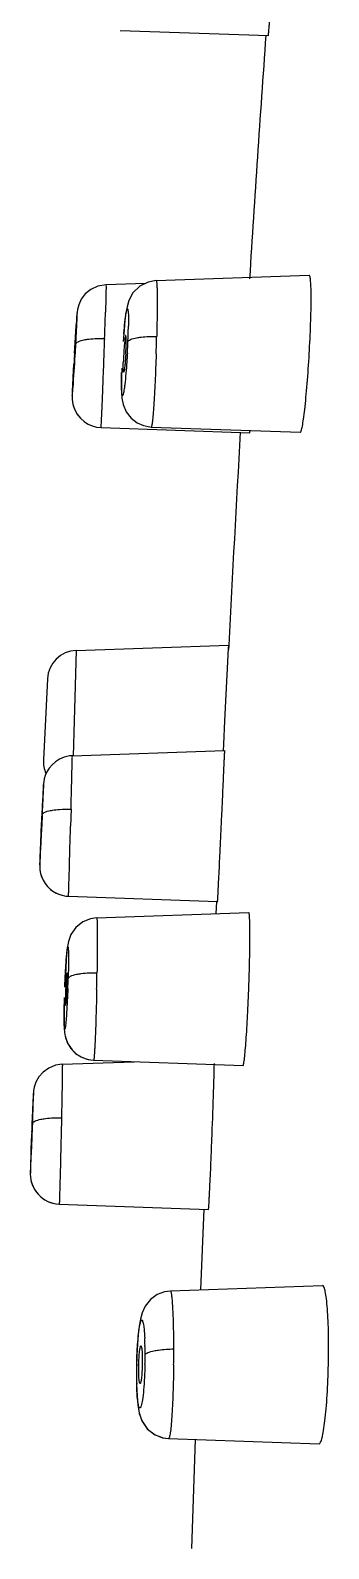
# Model space of a CAD drawing. Extents: x 60834 to 61254, y -28661 to -28364.
# Drawn here: x 61155.32 to 61160.31, y -28488.81 to -28463.46 of the extents above; entities that cross this region are included whole.
import ezdxf

# ---------------------------------------------------------------- set-up
doc = ezdxf.new("R2010")
doc.units = 0
doc.header["$LTSCALE"] = 7
doc.header["$MEASUREMENT"] = 0
doc.layers.add('08_ALL_FEATURES', color=7, linetype='CONTINUOUS')

msp = doc.modelspace()

# ---------------------------------------------------------------- linework, layer by layer
at = {"layer": '08_ALL_FEATURES', "color": 7, "linetype": 'Continuous'}
for p, q in [((61156.82, -28463.456), (61159.302, -28463.543)), ((61156.584, -28467.702), (61157.248, -28467.679)), ((61157.424, -28467.634), (61159.984, -28467.545)), ((61157.424, -28467.634), (61157.424, -28467.634)), ((61156.07, -28468.581), (61156.053, -28468.847)), ((61156.034, -28469.178), (61156.024, -28469.39)), ((61156.844, -28469.262), (61156.843, -28469.398)), ((61156.848, -28469.099), (61156.844, -28469.262)), ((61156.843, -28469.398), (61156.846, -28469.507)), ((61156.502, -28470.088), (61158.991, -28470.175)), ((61157.343, -28470.079), (61159.837, -28470.166)), ((61156.087, -28473.81), (61156.053, -28474.987)), ((61156.087, -28473.81), (61158.638, -28473.721)), ((61158.574, -28474.987), (61158.635, -28473.777)), ((61158.638, -28473.721), (61158.634, -28473.792)), ((61158.635, -28473.777), (61158.638, -28473.721)), ((61155.605, -28474.284), (61155.538, -28475.638)), ((61156.053, -28474.987), (61156.037, -28475.576)), ((61158.555, -28475.377), (61158.574, -28474.987)), ((61156.021, -28475.567), (61158.57, -28475.478)), ((61158.549, -28475.484), (61158.555, -28475.377)), ((61155.533, -28476.157), (61155.511, -28476.616)), ((61155.518, -28476.557), (61155.53, -28476.292)), ((61155.506, -28476.742), (61155.512, -28476.617)), ((61155.518, -28476.557), (61155.51, -28476.732)), ((61156, -28476.461), (61155.992, -28476.742)), ((61155.503, -28476.816), (61155.506, -28476.742)), ((61155.509, -28476.715), (61155.506, -28476.79)), ((61155.494, -28476.98), (61155.486, -28477.159)), ((61155.478, -28477.349), (61155.477, -28477.386)), ((61155.486, -28477.159), (61155.478, -28477.349)), ((61155.959, -28477.915), (61158.453, -28478.002)), ((61158.432, -28478.001), (61158.422, -28478.205)), ((61156.429, -28478.275), (61158.973, -28478.187)), ((61156.429, -28478.275), (61156.429, -28478.275)), ((61155.889, -28479.66), (61155.886, -28479.808)), ((61155.928, -28479.515), (61155.931, -28479.436)), ((61155.886, -28479.808), (61155.885, -28479.933)), ((61155.854, -28480.718), (61157.055, -28480.676)), ((61156.378, -28480.652), (61158.878, -28480.739)), ((61155.362, -28481.361), (61155.355, -28481.504)), ((61155.355, -28481.504), (61155.343, -28481.779)), ((61155.84, -28481.614), (61155.834, -28481.887)), ((61155.33, -28482.132), (61155.326, -28482.24)), ((61155.326, -28482.24), (61155.321, -28482.409)), ((61155.803, -28483.054), (61158.3, -28483.142)), ((61158.219, -28483.138), (61158.168, -28484.487)), ((61157.664, -28484.505), (61160.207, -28484.416)), ((61157.664, -28484.505), (61157.664, -28484.505)), ((61157.161, -28484.976), (61157.141, -28485.091)), ((61157.096, -28485.782), (61157.095, -28485.892)), ((61157.097, -28485.882), (61157.095, -28485.892)), ((61157.095, -28485.892), (61157.096, -28486.064)), ((61157.096, -28486.064), (61157.104, -28486.255)), ((61157.104, -28486.255), (61157.117, -28486.409)), ((61157.632, -28486.969), (61160.149, -28487.056)), ((61158.079, -28486.983), (61158.018, -28488.807))]:
    msp.add_line(p, q, dxfattribs=at)
at = {"layer": '08_ALL_FEATURES', "color": 6, "linetype": 'Continuous'}
for p, q in [((61155.526, -28476.297), (61155.514, -28476.557)), ((61155.492, -28477.013), (61155.481, -28477.283)), ((61155.49, -28477.532), (61155.508, -28477.589))]:
    msp.add_line(p, q, dxfattribs=at)
at = {"layer": '08_ALL_FEATURES', "color": 7, "linetype": 'Continuous'}
for points in [[(61156.587, -28467.703), (61156.451, -28467.726), (61156.332, -28467.782), (61156.239, -28467.858), (61156.172, -28467.947), (61156.129, -28468.04), (61156.109, -28468.117), (61156.102, -28468.16), (61156.098, -28468.197), (61156.094, -28468.245), (61156.089, -28468.31), (61156.083, -28468.389), (61156.07, -28468.581)], [(61157.425, -28467.635), (61157.288, -28467.659), (61157.151, -28467.728), (61157.036, -28467.84), (61156.967, -28467.966), (61156.937, -28468.07), (61156.919, -28468.17), (61156.903, -28468.298), (61156.887, -28468.458), (61156.872, -28468.649)], [(61156.024, -28469.39), (61156.02, -28469.466), (61156.019, -28469.525), (61156.018, -28469.569)], [(61156.846, -28469.507), (61156.852, -28469.599), (61156.872, -28469.702), (61156.924, -28469.827), (61157.005, -28469.932), (61157.104, -28470.009), (61157.211, -28470.056), (61157.32, -28470.077), (61157.342, -28470.079)], [(61156.018, -28469.569), (61156.019, -28469.617), (61156.031, -28469.695), (61156.058, -28469.782), (61156.103, -28469.866), (61156.158, -28469.934), (61156.22, -28469.988), (61156.286, -28470.03), (61156.356, -28470.06), (61156.426, -28470.079), (61156.502, -28470.088)], [(61156.022, -28475.568), (61155.973, -28475.572), (61155.888, -28475.591), (61155.81, -28475.624), (61155.741, -28475.667), (61155.682, -28475.718), (61155.634, -28475.775), (61155.597, -28475.835), (61155.569, -28475.897), (61155.552, -28475.956), (61155.543, -28476.006), (61155.54, -28476.033), (61155.539, -28476.049), (61155.538, -28476.066), (61155.533, -28476.157)], [(61155.477, -28477.386), (61155.476, -28477.4), (61155.476, -28477.421), (61155.479, -28477.471), (61155.49, -28477.533), (61155.51, -28477.595), (61155.539, -28477.656), (61155.576, -28477.715), (61155.624, -28477.769), (61155.681, -28477.818), (61155.749, -28477.86), (61155.828, -28477.892), (61155.914, -28477.911), (61155.959, -28477.914)], [(61156.429, -28478.276), (61156.327, -28478.29), (61156.199, -28478.342), (61156.081, -28478.434), (61155.998, -28478.553), (61155.956, -28478.669), (61155.941, -28478.752), (61155.93, -28478.844), (61155.92, -28478.967), (61155.911, -28479.118), (61155.902, -28479.295)], [(61155.885, -28479.933), (61155.885, -28480.035), (61155.888, -28480.116)], [(61155.888, -28480.116), (61155.893, -28480.188), (61155.91, -28480.28), (61155.953, -28480.386), (61156.017, -28480.479), (61156.098, -28480.554), (61156.19, -28480.608), (61156.286, -28480.64), (61156.378, -28480.652)], [(61155.902, -28480.245), (61155.938, -28480.356), (61155.998, -28480.457), (61156.077, -28480.538)], [(61156.077, -28480.538), (61156.168, -28480.597), (61156.265, -28480.635), (61156.331, -28480.645)], [(61155.854, -28480.719), (61155.743, -28480.735), (61155.627, -28480.782), (61155.534, -28480.85), (61155.463, -28480.93), (61155.413, -28481.018), (61155.385, -28481.104), (61155.374, -28481.165), (61155.371, -28481.195), (61155.369, -28481.223), (61155.367, -28481.258), (61155.362, -28481.361)], [(61155.321, -28482.409), (61155.32, -28482.469), (61155.319, -28482.515), (61155.319, -28482.551)], [(61155.319, -28482.551), (61155.322, -28482.602), (61155.336, -28482.682), (61155.364, -28482.76), (61155.402, -28482.829), (61155.449, -28482.89), (61155.503, -28482.94), (61155.561, -28482.982), (61155.624, -28483.014), (61155.688, -28483.036), (61155.753, -28483.05), (61155.802, -28483.054)], [(61155.33, -28482.657), (61155.356, -28482.741), (61155.393, -28482.815), (61155.44, -28482.879), (61155.493, -28482.932), (61155.552, -28482.976), (61155.614, -28483.01), (61155.679, -28483.034), (61155.745, -28483.048), (61155.802, -28483.054)], [(61157.664, -28484.506), (61157.565, -28484.519), (61157.442, -28484.566), (61157.329, -28484.648), (61157.241, -28484.757), (61157.188, -28484.872), (61157.161, -28484.976)], [(61157.141, -28485.091), (61157.125, -28485.229), (61157.111, -28485.391), (61157.102, -28485.577), (61157.096, -28485.782)], [(61157.117, -28486.409), (61157.139, -28486.538), (61157.187, -28486.675), (61157.282, -28486.811), (61157.406, -28486.906), (61157.539, -28486.956), (61157.632, -28486.968)], [(61157.142, -28486.55), (61157.188, -28486.677), (61157.275, -28486.804), (61157.396, -28486.901), (61157.532, -28486.955), (61157.631, -28486.968)]]:
    msp.add_lwpolyline(points, dxfattribs=at)
at = {"layer": '08_ALL_FEATURES', "color": 6, "linetype": 'Continuous'}
for points in [[(61156.037, -28469.721), (61156.068, -28469.804), (61156.111, -28469.877), (61156.163, -28469.939), (61156.223, -28469.991), (61156.287, -28470.031)], [(61156.288, -28470.031), (61156.356, -28470.061), (61156.426, -28470.079), (61156.502, -28470.088)], [(61155.508, -28477.589), (61155.533, -28477.646), (61155.567, -28477.701), (61155.608, -28477.753), (61155.656, -28477.799), (61155.713, -28477.839), (61155.777, -28477.873), (61155.847, -28477.898), (61155.924, -28477.912), (61155.959, -28477.914)]]:
    msp.add_lwpolyline(points, dxfattribs=at)
at = {"layer": '08_ALL_FEATURES', "color": 7, "linetype": 'Continuous'}
for centre, radius, start, end in [((61629.818, -28497.151), 471.758, 175.91439, 176.40895), ((61081.802, -28466.085), 74.803, 358.07082, 358.40831), ((61113.112, -28466.3), 43.035, 356.8085, 357.1799), ((61149.002, -28468.277), 7.959, 358.0512, 359.1699), ((61173.206, -28469.917), 17.181, 176.1546, 176.5967), ((61139.989, -28467.925), 16.104, 356.7195, 357.0366), ((61108.008, -28465.993), 48.149, 356.5584, 356.7816), ((61009.507, -28463.809), 147.134, 358.01833, 358.1326), ((61144.653, -28468.125), 12.311, 356.943, 357.5208), ((61146.384, -28468.197), 10.578, 357.5068, 358.1009), ((61122.426, -28467.669), 35.018, 358.0543, 358.5297), ((61137.36, -28467.779), 18.737, 356.3389, 356.5797), ((61137.098, -28467.763), 18.999, 356.5788, 356.7307), ((61161.625, -28469.131), 4.752, 176.709, 178.4361), ((61162.154, -28469.156), 5.281, 176.2589, 176.7645), ((61144.062, -28468.095), 12.902, 356.6649, 356.9474), ((61724.249, -28502.838), 566.36, 176.69296, 177.05308), ((61156.104, -28474.31), 0.5, 91.9996, 177.1172), ((61156.038, -28475.663), 0.5, 177.2413, 203.6947), ((61291.621, -28483.029), 136.261, 177.13467, 177.33925), ((61102.902, -28474.253), 52.665, 357.3205, 357.4606), ((61137.878, -28478.771), 18.082, 357.8293, 358.3625), ((61103.437, -28478.313), 53.004, 358.7552, 359.0499), ((61090.355, -28479.357), 65.045, 357.92569, 358.16552), ((61181.687, -28482.907), 26.364, 177.7836, 177.9398), ((61179.329, -28482.81), 24.004, 177.5048, 177.7954), ((61131.336, -28480.961), 24.029, 357.5232, 357.8536), ((61137.723, -28481.179), 17.638, 357.7858, 358.205), ((61083.721, -28479.095), 71.685, 357.77449, 357.90809), ((61219.936, -28484.363), 64.644, 177.92463, 178.16436), ((61152.445, -28485.519), 4.794, 1.2517, 2.6861), ((61150.887, -28485.558), 6.352, 359.8978, 1.2905), ((61136.875, -28485.457), 20.844, 359.2295, 359.9551), ((61164.746, -28485.899), 7.649, 178.6514, 179.4605), ((61149.535, -28485.556), 7.704, 358.6943, 359.1043), ((61149.822, -28485.56), 7.417, 359.0992, 359.9326), ((61164.783, -28485.899), 7.686, 179.4617, 179.8737), ((61163.429, -28485.902), 6.332, 179.8236, 181.424)]:
    msp.add_arc(centre, radius, start, end, dxfattribs=at)
for points, knots in [([(61159.301, -28463.543), (61159.303, -28463.542), (61159.3, -28463.53), (61159.306, -28463.515), (61159.307, -28463.482), (61159.311, -28463.44), (61159.315, -28463.386), (61159.323, -28463.293), (61159.334, -28463.152), (61159.349, -28462.96), (61159.366, -28462.74), (61159.384, -28462.501), (61159.396, -28462.337), (61159.403, -28462.253)], [0, 0, 0, 0, 0.00501, 0.019555, 0.043568, 0.076783, 0.11884, 0.169376, 0.29382, 0.445181, 0.617832, 0.805438, 1, 1, 1, 1]), ([(61156.585, -28467.702), (61156.587, -28467.702), (61156.583, -28467.719), (61156.587, -28467.735), (61156.585, -28467.777), (61156.585, -28467.827), (61156.583, -28467.894), (61156.581, -28468.007), (61156.578, -28468.098), (61156.576, -28468.163)], [0, 0, 0, 0, 0.016724, 0.066848, 0.149427, 0.26333, 0.407369, 0.579699, 1, 1, 1, 1]), ([(61157.424, -28467.634), (61157.426, -28467.634), (61157.429, -28467.642), (61157.431, -28467.653), (61157.434, -28467.675), (61157.437, -28467.718), (61157.44, -28467.793), (61157.441, -28467.904), (61157.442, -28468.041), (61157.44, -28468.265), (61157.436, -28468.443), (61157.433, -28468.568)], [0, 0, 0, 0, 0.005598, 0.01946, 0.042094, 0.07338, 0.161126, 0.28071, 0.428809, 0.601685, 1, 1, 1, 1]), ([(61159.985, -28468.858), (61159.995, -28468.691), (61160.007, -28468.447), (61160.015, -28468.137), (61160.018, -28467.941), (61160.016, -28467.779), (61160.011, -28467.66), (61160.003, -28467.586), (61159.995, -28467.554), (61159.988, -28467.545), (61159.985, -28467.545)], [0, 0, 0, 0, 0.381638, 0.554091, 0.705125, 0.829066, 0.921101, 0.978039, 0.992959, 1, 1, 1, 1]), ([(61156.096, -28468.417), (61156.1, -28468.336), (61156.114, -28468.032), (61156.09, -28468.293), (61156.085, -28468.354)], [0, 0, 0, 0, 0.57415, 1, 1, 1, 1]), ([(61156.906, -28468.288), (61156.909, -28468.266), (61156.914, -28468.225), (61156.922, -28468.172), (61156.929, -28468.138), (61156.935, -28468.118), (61156.938, -28468.11), (61156.941, -28468.104), (61156.95, -28468.106), (61156.951, -28468.127), (61156.957, -28468.155), (61156.958, -28468.182), (61156.959, -28468.198)], [0, 0, 0, 0, 0.23999, 0.429656, 0.564316, 0.610045, 0.641496, 0.659665, 0.670904, 0.723716, 0.833722, 1, 1, 1, 1]), ([(61156.959, -28468.198), (61156.959, -28468.211), (61156.961, -28468.276), (61156.961, -28468.341), (61156.96, -28468.393)], [0, 0, 0, 0, 0.204406, 1, 1, 1, 1]), ([(61156.085, -28468.354), (61156.083, -28468.388), (61156.071, -28468.553), (61156.061, -28468.717), (61156.053, -28468.847)], [0, 0, 0, 0, 0.210008, 1, 1, 1, 1]), ([(61156.882, -28468.526), (61156.884, -28468.504), (61156.891, -28468.424), (61156.899, -28468.345), (61156.906, -28468.288)], [0, 0, 0, 0, 0.277231, 1, 1, 1, 1]), ([(61156.064, -28468.764), (61156.065, -28468.754), (61156.067, -28468.719), (61156.069, -28468.684), (61156.072, -28468.66)], [0, 0, 0, 0, 0.295343, 1, 1, 1, 1]), ([(61156.076, -28468.62), (61156.077, -28468.62), (61156.076, -28468.625), (61156.077, -28468.63), (61156.076, -28468.643), (61156.076, -28468.666), (61156.074, -28468.705), (61156.072, -28468.738), (61156.071, -28468.757)], [0, 0, 0, 0, 0.017362, 0.068396, 0.152128, 0.267403, 0.585227, 1, 1, 1, 1]), ([(61156.072, -28468.66), (61156.072, -28468.654), (61156.073, -28468.645), (61156.074, -28468.631), (61156.076, -28468.626), (61156.075, -28468.62), (61156.076, -28468.62)], [0, 0, 0, 0, 0.428082, 0.74067, 0.93278, 1, 1, 1, 1]), ([(61156.081, -28468.696), (61156.083, -28468.678), (61156.134, -28468.64), (61156.184, -28468.63), (61156.219, -28468.623)], [0, 0, 0, 0, 0.33352, 1, 1, 1, 1]), ([(61156.219, -28468.623), (61156.245, -28468.618), (61156.358, -28468.601), (61156.474, -28468.599), (61156.563, -28468.603)], [0, 0, 0, 0, 0.225171, 1, 1, 1, 1]), ([(61156.916, -28468.552), (61156.914, -28468.552), (61156.911, -28468.561), (61156.908, -28468.574), (61156.904, -28468.598), (61156.898, -28468.643), (61156.891, -28468.716), (61156.886, -28468.778), (61156.884, -28468.812)], [0, 0, 0, 0, 0.02262, 0.079105, 0.168881, 0.28981, 0.60954, 1, 1, 1, 1]), ([(61156.922, -28468.583), (61156.921, -28468.576), (61156.92, -28468.568), (61156.919, -28468.552), (61156.916, -28468.552)], [0, 0, 0, 0, 0.730003, 1, 1, 1, 1]), ([(61156.917, -28468.858), (61156.918, -28468.83), (61156.922, -28468.739), (61156.926, -28468.647), (61156.922, -28468.583)], [0, 0, 0, 0, 0.305587, 1, 1, 1, 1]), ([(61156.952, -28468.658), (61156.958, -28468.64), (61157.011, -28468.607), (61157.062, -28468.595), (61157.097, -28468.588)], [0, 0, 0, 0, 0.339754, 1, 1, 1, 1]), ([(61157.097, -28468.588), (61157.122, -28468.584), (61157.233, -28468.567), (61157.346, -28468.565), (61157.433, -28468.568)], [0, 0, 0, 0, 0.226646, 1, 1, 1, 1]), ([(61156.026, -28469.516), (61156.029, -28469.483), (61156.046, -28469.272), (61156.059, -28469.061), (61156.07, -28468.883)], [0, 0, 0, 0, 0.156722, 1, 1, 1, 1]), ([(61156.043, -28469.172), (61156.044, -28469.172), (61156.043, -28469.164), (61156.046, -28469.157), (61156.047, -28469.138), (61156.05, -28469.104), (61156.053, -28469.049), (61156.057, -28469.002), (61156.058, -28468.975)], [0, 0, 0, 0, 0.018267, 0.071752, 0.159138, 0.278223, 0.598508, 1, 1, 1, 1]), ([(61156.056, -28468.897), (61156.054, -28468.915), (61156.05, -28468.983), (61156.047, -28469.051), (61156.045, -28469.099)], [0, 0, 0, 0, 0.278901, 1, 1, 1, 1]), ([(61156.502, -28470.088), (61156.504, -28470.088), (61156.502, -28470.077), (61156.506, -28470.062), (61156.506, -28470.032), (61156.509, -28469.993), (61156.511, -28469.943), (61156.516, -28469.857), (61156.521, -28469.728), (61156.529, -28469.55), (61156.536, -28469.346), (61156.544, -28469.126), (61156.55, -28468.974), (61156.553, -28468.897)], [0, 0, 0, 0, 0.005169, 0.019789, 0.0438, 0.077064, 0.119181, 0.169672, 0.293855, 0.445103, 0.617918, 0.805738, 1, 1, 1, 1]), ([(61156.881, -28469.163), (61156.877, -28469.162), (61156.878, -28469.14), (61156.874, -28469.115), (61156.874, -28469.062), (61156.875, -28469.023), (61156.875, -28469.001)], [0, 0, 0, 0, 0.073483, 0.273294, 0.589535, 1, 1, 1, 1]), ([(61156.905, -28469.01), (61156.904, -28469.021), (61156.9, -28469.059), (61156.896, -28469.096), (61156.892, -28469.122)], [0, 0, 0, 0, 0.297349, 1, 1, 1, 1]), ([(61156.943, -28468.845), (61156.94, -28468.894), (61156.928, -28469.07), (61156.914, -28469.246), (61156.899, -28469.372)], [0, 0, 0, 0, 0.280334, 1, 1, 1, 1]), ([(61156.916, -28468.858), (61156.915, -28468.871), (61156.912, -28468.922), (61156.908, -28468.973), (61156.905, -28469.01)], [0, 0, 0, 0, 0.259216, 1, 1, 1, 1]), ([(61157.424, -28468.858), (61157.422, -28468.937), (61157.416, -28469.093), (61157.406, -28469.319), (61157.395, -28469.527), (61157.384, -28469.709), (61157.374, -28469.859), (61157.364, -28469.961), (61157.357, -28470.022), (61157.352, -28470.053), (61157.348, -28470.068), (61157.345, -28470.079), (61157.342, -28470.079)], [0, 0, 0, 0, 0.194605, 0.381448, 0.553443, 0.704105, 0.828413, 0.92167, 0.955284, 0.979529, 0.994237, 1, 1, 1, 1]), ([(61159.835, -28470.166), (61159.839, -28470.166), (61159.846, -28470.157), (61159.857, -28470.125), (61159.874, -28470.052), (61159.892, -28469.934), (61159.912, -28469.772), (61159.932, -28469.577), (61159.959, -28469.268), (61159.976, -28469.025), (61159.985, -28468.858)], [0, 0, 0, 0, 0.007359, 0.022772, 0.080535, 0.173031, 0.296994, 0.447679, 0.619551, 1, 1, 1, 1]), ([(61156.042, -28469.035), (61156.039, -28469.082), (61156.031, -28469.234), (61156.023, -28469.386), (61156.02, -28469.491)], [0, 0, 0, 0, 0.31009, 1, 1, 1, 1]), ([(61156.045, -28469.099), (61156.044, -28469.108), (61156.043, -28469.13), (61156.042, -28469.153), (61156.043, -28469.168)], [0, 0, 0, 0, 0.359536, 1, 1, 1, 1]), ([(61156.847, -28469.458), (61156.846, -28469.439), (61156.843, -28469.343), (61156.845, -28469.246), (61156.847, -28469.168)], [0, 0, 0, 0, 0.195216, 1, 1, 1, 1]), ([(61156.892, -28469.122), (61156.891, -28469.132), (61156.887, -28469.142), (61156.885, -28469.163), (61156.881, -28469.163)], [0, 0, 0, 0, 0.728303, 1, 1, 1, 1]), ([(61156.02, -28469.491), (61156.019, -28469.513), (61156.016, -28469.594), (61156.024, -28469.53), (61156.026, -28469.516)], [0, 0, 0, 0, 0.612352, 1, 1, 1, 1]), ([(61156.899, -28469.372), (61156.896, -28469.395), (61156.891, -28469.434), (61156.882, -28469.487), (61156.876, -28469.52), (61156.87, -28469.539), (61156.867, -28469.547), (61156.863, -28469.553), (61156.855, -28469.55), (61156.854, -28469.53), (61156.848, -28469.501), (61156.847, -28469.474), (61156.847, -28469.458)], [0, 0, 0, 0, 0.239097, 0.427569, 0.560882, 0.605912, 0.636663, 0.654221, 0.665552, 0.719955, 0.831805, 1, 1, 1, 1]), ([(61158.99, -28470.175), (61158.993, -28470.175), (61158.992, -28470.158), (61158.995, -28470.15), (61158.996, -28470.141)], [0, 0, 0, 0, 0.259965, 1, 1, 1, 1]), ([(61156, -28476.461), (61156.001, -28476.4), (61156.005, -28476.281), (61156.009, -28476.111), (61156.013, -28475.957), (61156.016, -28475.826), (61156.018, -28475.732), (61156.02, -28475.67), (61156.021, -28475.634), (61156.021, -28475.607), (61156.023, -28475.584), (61156.02, -28475.576), (61156.023, -28475.567), (61156.022, -28475.567)], [0, 0, 0, 0, 0.206, 0.398729, 0.571757, 0.720082, 0.839909, 0.888025, 0.927882, 0.959238, 0.981854, 0.99549, 1, 1, 1, 1]), ([(61158.514, -28476.742), (61158.518, -28476.66), (61158.526, -28476.499), (61158.537, -28476.265), (61158.547, -28476.049), (61158.555, -28475.86), (61158.561, -28475.722), (61158.565, -28475.631), (61158.568, -28475.578), (61158.568, -28475.537), (61158.572, -28475.504), (61158.568, -28475.491), (61158.573, -28475.478), (61158.571, -28475.478)], [0, 0, 0, 0, 0.194534, 0.3825, 0.555544, 0.70715, 0.831511, 0.882013, 0.924038, 0.957085, 0.980856, 0.995206, 1, 1, 1, 1]), ([(61155.53, -28476.292), (61155.534, -28476.21), (61155.547, -28475.906), (61155.533, -28476.16), (61155.53, -28476.218)], [0, 0, 0, 0, 0.589066, 1, 1, 1, 1]), ([(61155.512, -28476.617), (61155.513, -28476.599), (61155.515, -28476.567), (61155.517, -28476.53), (61155.518, -28476.507), (61155.518, -28476.496), (61155.52, -28476.49), (61155.519, -28476.486), (61155.519, -28476.485)], [0, 0, 0, 0, 0.412779, 0.730075, 0.845771, 0.930342, 0.982234, 1, 1, 1, 1]), ([(61155.519, -28476.485), (61155.521, -28476.484), (61155.516, -28476.501), (61155.52, -28476.513), (61155.516, -28476.549), (61155.516, -28476.572), (61155.515, -28476.587)], [0, 0, 0, 0, 0.065796, 0.261779, 0.57889, 1, 1, 1, 1]), ([(61155.518, -28476.557), (61155.519, -28476.54), (61155.569, -28476.501), (61155.618, -28476.491), (61155.653, -28476.484)], [0, 0, 0, 0, 0.328062, 1, 1, 1, 1]), ([(61155.653, -28476.484), (61155.665, -28476.481), (61155.716, -28476.472), (61155.768, -28476.467), (61155.808, -28476.464)], [0, 0, 0, 0, 0.22704, 1, 1, 1, 1]), ([(61155.499, -28476.878), (61155.491, -28477.048), (61155.46, -28477.776), (61155.5, -28476.95), (61155.51, -28476.732)], [0, 0, 0, 0, 0.437139, 1, 1, 1, 1]), ([(61155.495, -28476.998), (61155.494, -28476.998), (61155.497, -28476.991), (61155.495, -28476.984), (61155.497, -28476.967), (61155.497, -28476.936), (61155.5, -28476.884), (61155.502, -28476.84), (61155.503, -28476.816)], [0, 0, 0, 0, 0.017967, 0.071318, 0.15865, 0.277754, 0.598269, 1, 1, 1, 1]), ([(61155.506, -28476.79), (61155.505, -28476.813), (61155.501, -28476.881), (61155.498, -28476.949), (61155.496, -28476.993)], [0, 0, 0, 0, 0.350898, 1, 1, 1, 1]), ([(61155.959, -28477.915), (61155.96, -28477.913), (61155.958, -28477.905), (61155.96, -28477.888), (61155.96, -28477.86), (61155.963, -28477.801), (61155.965, -28477.704), (61155.97, -28477.56), (61155.975, -28477.384), (61155.982, -28477.108), (61155.988, -28476.891), (61155.992, -28476.742)], [0, 0, 0, 0, 0.005126, 0.019741, 0.04374, 0.076987, 0.169619, 0.293856, 0.445183, 0.617978, 1, 1, 1, 1]), ([(61158.452, -28478.002), (61158.454, -28478.001), (61158.451, -28477.99), (61158.456, -28477.974), (61158.455, -28477.943), (61158.458, -28477.902), (61158.461, -28477.849), (61158.466, -28477.758), (61158.472, -28477.621), (61158.482, -28477.433), (61158.492, -28477.218), (61158.503, -28476.984), (61158.511, -28476.824), (61158.514, -28476.742)], [0, 0, 0, 0, 0.004981, 0.019494, 0.043467, 0.076635, 0.118642, 0.169131, 0.293499, 0.444851, 0.617571, 0.80531, 1, 1, 1, 1]), ([(61156.429, -28478.276), (61156.431, -28478.277), (61156.432, -28478.285), (61156.434, -28478.295), (61156.435, -28478.317), (61156.437, -28478.359), (61156.439, -28478.432), (61156.44, -28478.54), (61156.44, -28478.675), (61156.439, -28478.832), (61156.437, -28479.007), (61156.435, -28479.129), (61156.434, -28479.192)], [0, 0, 0, 0, 0.005296, 0.019105, 0.041586, 0.072637, 0.159872, 0.279421, 0.427819, 0.600341, 0.7926, 1, 1, 1, 1]), ([(61158.973, -28479.465), (61158.976, -28479.382), (61158.982, -28479.219), (61158.988, -28478.982), (61158.992, -28478.763), (61158.993, -28478.572), (61158.992, -28478.415), (61158.99, -28478.308), (61158.986, -28478.246), (61158.982, -28478.214), (61158.979, -28478.198), (61158.976, -28478.186), (61158.973, -28478.187)], [0, 0, 0, 0, 0.194437, 0.382231, 0.555021, 0.706325, 0.83041, 0.922712, 0.955689, 0.979521, 0.994139, 1, 1, 1, 1]), ([(61155.924, -28478.928), (61155.926, -28478.9), (61155.929, -28478.862), (61155.935, -28478.816), (61155.938, -28478.791), (61155.941, -28478.772), (61155.943, -28478.762), (61155.947, -28478.754), (61155.951, -28478.763), (61155.952, -28478.773), (61155.954, -28478.792), (61155.956, -28478.816), (61155.957, -28478.863), (61155.958, -28478.936), (61155.958, -28478.999), (61155.958, -28479.034)], [0, 0, 0, 0, 0.182433, 0.253153, 0.309085, 0.349529, 0.374362, 0.384348, 0.394346, 0.419393, 0.460007, 0.515808, 0.586311, 0.768753, 1, 1, 1, 1]), ([(61155.896, -28479.434), (61155.898, -28479.387), (61155.905, -28479.218), (61155.914, -28479.049), (61155.924, -28478.928)], [0, 0, 0, 0, 0.280114, 1, 1, 1, 1]), ([(61155.958, -28479.034), (61155.957, -28479.053), (61155.956, -28479.138), (61155.954, -28479.223), (61155.952, -28479.288)], [0, 0, 0, 0, 0.231753, 1, 1, 1, 1]), ([(61155.93, -28479.193), (61155.928, -28479.193), (61155.928, -28479.204), (61155.925, -28479.216), (61155.923, -28479.243), (61155.918, -28479.291), (61155.914, -28479.366), (61155.911, -28479.43), (61155.91, -28479.465)], [0, 0, 0, 0, 0.021316, 0.079125, 0.171655, 0.295873, 0.619642, 1, 1, 1, 1]), ([(61155.934, -28479.221), (61155.933, -28479.214), (61155.932, -28479.208), (61155.933, -28479.193), (61155.93, -28479.193)], [0, 0, 0, 0, 0.740853, 1, 1, 1, 1]), ([(61155.931, -28479.436), (61155.932, -28479.414), (61155.934, -28479.342), (61155.936, -28479.271), (61155.934, -28479.221)], [0, 0, 0, 0, 0.308614, 1, 1, 1, 1]), ([(61155.953, -28479.288), (61155.956, -28479.27), (61156.009, -28479.236), (61156.058, -28479.225), (61156.094, -28479.217)], [0, 0, 0, 0, 0.33156, 1, 1, 1, 1]), ([(61156.094, -28479.217), (61156.119, -28479.212), (61156.232, -28479.194), (61156.346, -28479.19), (61156.434, -28479.192)], [0, 0, 0, 0, 0.225893, 1, 1, 1, 1]), ([(61155.887, -28480.045), (61155.886, -28480.018), (61155.884, -28479.87), (61155.887, -28479.722), (61155.891, -28479.602)], [0, 0, 0, 0, 0.185749, 1, 1, 1, 1]), ([(61155.91, -28479.465), (61155.909, -28479.491), (61155.907, -28479.574), (61155.904, -28479.657), (61155.907, -28479.714)], [0, 0, 0, 0, 0.313085, 1, 1, 1, 1]), ([(61155.947, -28479.456), (61155.942, -28479.589), (61155.93, -28479.804), (61155.917, -28480.02), (61155.905, -28480.101)], [0, 0, 0, 0, 0.618438, 1, 1, 1, 1]), ([(61155.91, -28479.735), (61155.912, -28479.735), (61155.912, -28479.727), (61155.915, -28479.718), (61155.917, -28479.697), (61155.92, -28479.659), (61155.924, -28479.597), (61155.927, -28479.544), (61155.928, -28479.515)], [0, 0, 0, 0, 0.019867, 0.074726, 0.163694, 0.284336, 0.605414, 1, 1, 1, 1]), ([(61156.429, -28479.465), (61156.428, -28479.542), (61156.424, -28479.693), (61156.418, -28479.913), (61156.411, -28480.115), (61156.404, -28480.292), (61156.398, -28480.421), (61156.393, -28480.507), (61156.39, -28480.557), (61156.387, -28480.596), (61156.384, -28480.627), (61156.381, -28480.64), (61156.38, -28480.652), (61156.378, -28480.652)], [0, 0, 0, 0, 0.194851, 0.381948, 0.554193, 0.705014, 0.829371, 0.880146, 0.922582, 0.956144, 0.980303, 0.994813, 1, 1, 1, 1]), ([(61158.878, -28480.739), (61158.88, -28480.74), (61158.885, -28480.729), (61158.889, -28480.712), (61158.894, -28480.681), (61158.903, -28480.618), (61158.914, -28480.512), (61158.927, -28480.355), (61158.94, -28480.165), (61158.952, -28479.947), (61158.963, -28479.71), (61158.97, -28479.548), (61158.973, -28479.465)], [0, 0, 0, 0, 0.006015, 0.020813, 0.044884, 0.078034, 0.170416, 0.294574, 0.445692, 0.61816, 0.805609, 1, 1, 1, 1]), ([(61155.907, -28479.714), (61155.907, -28479.719), (61155.909, -28479.724), (61155.908, -28479.735), (61155.91, -28479.735)], [0, 0, 0, 0, 0.736315, 1, 1, 1, 1]), ([(61155.905, -28480.101), (61155.904, -28480.107), (61155.902, -28480.118), (61155.9, -28480.127), (61155.896, -28480.136), (61155.892, -28480.128), (61155.891, -28480.118), (61155.889, -28480.099), (61155.888, -28480.075), (61155.887, -28480.056), (61155.887, -28480.045)], [0, 0, 0, 0, 0.147974, 0.239445, 0.276939, 0.311787, 0.400812, 0.546139, 0.74644, 1, 1, 1, 1]), ([(61155.854, -28480.719), (61155.855, -28480.72), (61155.853, -28480.727), (61155.856, -28480.737), (61155.854, -28480.758), (61155.855, -28480.8), (61155.854, -28480.871), (61155.852, -28480.977), (61155.85, -28481.108), (61155.847, -28481.262), (61155.844, -28481.432), (61155.841, -28481.552), (61155.84, -28481.614)], [0, 0, 0, 0, 0.00487, 0.018574, 0.04102, 0.072064, 0.159325, 0.278921, 0.427359, 0.599946, 0.792345, 1, 1, 1, 1]), ([(61158.36, -28481.887), (61158.369, -28481.647), (61158.383, -28481.254), (61158.396, -28480.86), (61158.398, -28480.707)], [0, 0, 0, 0, 0.609436, 1, 1, 1, 1]), ([(61155.367, -28481.439), (61155.37, -28481.359), (61155.379, -28481.061), (61155.364, -28481.316), (61155.361, -28481.375)], [0, 0, 0, 0, 0.577372, 1, 1, 1, 1]), ([(61155.361, -28481.375), (61155.359, -28481.408), (61155.352, -28481.568), (61155.345, -28481.729), (61155.34, -28481.855)], [0, 0, 0, 0, 0.210144, 1, 1, 1, 1]), ([(61155.348, -28481.765), (61155.349, -28481.748), (61155.35, -28481.716), (61155.352, -28481.679), (61155.353, -28481.657), (61155.353, -28481.646), (61155.355, -28481.64), (61155.354, -28481.636), (61155.355, -28481.636)], [0, 0, 0, 0, 0.41233, 0.729468, 0.845235, 0.929948, 0.981996, 1, 1, 1, 1]), ([(61155.355, -28481.636), (61155.357, -28481.635), (61155.353, -28481.65), (61155.356, -28481.663), (61155.353, -28481.696), (61155.353, -28481.718), (61155.353, -28481.732)], [0, 0, 0, 0, 0.065394, 0.260911, 0.577897, 1, 1, 1, 1]), ([(61155.358, -28481.711), (61155.359, -28481.694), (61155.41, -28481.656), (61155.459, -28481.646), (61155.494, -28481.638)], [0, 0, 0, 0, 0.327014, 1, 1, 1, 1]), ([(61155.494, -28481.638), (61155.52, -28481.633), (61155.634, -28481.615), (61155.75, -28481.611), (61155.84, -28481.614)], [0, 0, 0, 0, 0.224903, 1, 1, 1, 1]), ([(61155.325, -28482.293), (61155.323, -28482.338), (61155.322, -28482.418), (61155.319, -28482.481), (61155.32, -28482.552), (61155.326, -28482.461), (61155.329, -28482.397), (61155.337, -28482.242), (61155.344, -28482.073), (61155.349, -28481.945), (61155.352, -28481.878)], [0, 0, 0, 0, 0.150168, 0.242551, 0.269517, 0.311014, 0.416902, 0.577281, 0.778071, 1, 1, 1, 1]), ([(61155.834, -28481.887), (61155.833, -28481.963), (61155.829, -28482.111), (61155.824, -28482.327), (61155.819, -28482.526), (61155.815, -28482.701), (61155.811, -28482.828), (61155.808, -28482.912), (61155.807, -28482.961), (61155.805, -28482.999), (61155.805, -28483.028), (61155.802, -28483.043), (61155.804, -28483.053), (61155.802, -28483.054)], [0, 0, 0, 0, 0.194276, 0.382071, 0.55487, 0.706151, 0.830358, 0.880863, 0.922983, 0.956234, 0.980236, 0.994855, 1, 1, 1, 1]), ([(61158.3, -28483.142), (61158.302, -28483.141), (61158.3, -28483.129), (61158.305, -28483.115), (61158.305, -28483.083), (61158.309, -28483.042), (61158.311, -28482.989), (61158.316, -28482.899), (61158.323, -28482.762), (61158.332, -28482.575), (61158.341, -28482.361), (61158.35, -28482.128), (61158.357, -28481.968), (61158.36, -28481.887)], [0, 0, 0, 0, 0.00504, 0.019555, 0.043509, 0.076636, 0.118606, 0.169071, 0.293373, 0.444706, 0.617461, 0.805281, 1, 1, 1, 1]), ([(61155.335, -28482.137), (61155.334, -28482.137), (61155.336, -28482.131), (61155.334, -28482.124), (61155.336, -28482.107), (61155.336, -28482.076), (61155.338, -28482.026), (61155.339, -28481.983), (61155.34, -28481.959)], [0, 0, 0, 0, 0.01806, 0.071416, 0.158731, 0.277811, 0.598283, 1, 1, 1, 1]), ([(61155.343, -28481.999), (61155.342, -28482.015), (61155.34, -28482.06), (61155.338, -28482.104), (61155.336, -28482.133)], [0, 0, 0, 0, 0.356185, 1, 1, 1, 1]), ([(61160.306, -28485.737), (61160.31, -28485.568), (61160.311, -28485.323), (61160.302, -28485.011), (61160.29, -28484.812), (61160.277, -28484.651), (61160.257, -28484.527), (61160.242, -28484.458), (61160.219, -28484.416), (61160.208, -28484.416)], [0, 0, 0, 0, 0.379473, 0.550867, 0.700977, 0.824298, 0.916349, 0.974398, 1, 1, 1, 1]), ([(61157.719, -28485.473), (61157.719, -28485.345), (61157.718, -28485.16), (61157.711, -28484.928), (61157.705, -28484.785), (61157.697, -28484.671), (61157.688, -28484.582), (61157.68, -28484.538), (61157.671, -28484.505), (61157.664, -28484.505)], [0, 0, 0, 0, 0.395905, 0.568039, 0.71601, 0.835734, 0.924093, 0.978706, 1, 1, 1, 1]), ([(61157.135, -28485.174), (61157.137, -28485.152), (61157.144, -28485.111), (61157.153, -28485.057), (61157.165, -28485.022), (61157.172, -28484.996), (61157.192, -28484.991), (61157.201, -28485.017), (61157.21, -28485.047), (61157.214, -28485.076), (61157.216, -28485.093)], [0, 0, 0, 0, 0.230671, 0.412312, 0.541111, 0.616346, 0.652977, 0.716012, 0.831446, 1, 1, 1, 1]), ([(61157.112, -28485.419), (61157.114, -28485.397), (61157.119, -28485.315), (61157.127, -28485.233), (61157.135, -28485.174)], [0, 0, 0, 0, 0.278097, 1, 1, 1, 1]), ([(61157.216, -28485.093), (61157.218, -28485.107), (61157.226, -28485.174), (61157.231, -28485.241), (61157.233, -28485.295)], [0, 0, 0, 0, 0.206215, 1, 1, 1, 1]), ([(61157.099, -28485.719), (61157.1, -28485.693), (61157.103, -28485.593), (61157.107, -28485.493), (61157.112, -28485.419)], [0, 0, 0, 0, 0.25627, 1, 1, 1, 1]), ([(61157.133, -28485.737), (61157.133, -28485.712), (61157.136, -28485.626), (61157.142, -28485.539), (61157.151, -28485.478)], [0, 0, 0, 0, 0.289714, 1, 1, 1, 1]), ([(61157.151, -28485.478), (61157.153, -28485.464), (61157.157, -28485.449), (61157.163, -28485.423), (61157.169, -28485.423)], [0, 0, 0, 0, 0.711137, 1, 1, 1, 1]), ([(61157.169, -28485.423), (61157.173, -28485.423), (61157.179, -28485.442), (61157.184, -28485.469), (61157.189, -28485.52), (61157.191, -28485.558), (61157.191, -28485.58)], [0, 0, 0, 0, 0.08019, 0.278606, 0.591989, 1, 1, 1, 1]), ([(61157.239, -28485.569), (61157.247, -28485.552), (61157.301, -28485.524), (61157.353, -28485.51), (61157.388, -28485.503)], [0, 0, 0, 0, 0.341744, 1, 1, 1, 1]), ([(61157.388, -28485.503), (61157.413, -28485.498), (61157.523, -28485.48), (61157.634, -28485.474), (61157.719, -28485.473)], [0, 0, 0, 0, 0.227965, 1, 1, 1, 1]), ([(61157.133, -28485.892), (61157.133, -28485.88), (61157.132, -28485.828), (61157.132, -28485.777), (61157.133, -28485.737)], [0, 0, 0, 0, 0.236152, 1, 1, 1, 1]), ([(61157.237, -28485.732), (61157.234, -28485.875), (61157.225, -28486.073), (61157.199, -28486.303), (61157.184, -28486.391), (61157.173, -28486.424)], [0, 0, 0, 0, 0.618044, 0.849877, 1, 1, 1, 1]), ([(61157.192, -28485.737), (61157.191, -28485.762), (61157.188, -28485.849), (61157.183, -28485.936), (61157.173, -28485.997)], [0, 0, 0, 0, 0.290097, 1, 1, 1, 1]), ([(61157.191, -28485.58), (61157.192, -28485.592), (61157.193, -28485.645), (61157.193, -28485.697), (61157.192, -28485.737)], [0, 0, 0, 0, 0.235714, 1, 1, 1, 1]), ([(61157.717, -28485.737), (61157.715, -28485.894), (61157.71, -28486.123), (61157.697, -28486.413), (61157.687, -28486.597), (61157.675, -28486.748), (61157.663, -28486.86), (61157.651, -28486.929), (61157.641, -28486.959), (61157.635, -28486.968), (61157.632, -28486.969)], [0, 0, 0, 0, 0.380614, 0.552555, 0.703226, 0.8271, 0.919544, 0.977211, 0.992649, 1, 1, 1, 1]), ([(61160.149, -28487.056), (61160.16, -28487.057), (61160.185, -28487.015), (61160.203, -28486.945), (61160.228, -28486.821), (61160.25, -28486.661), (61160.27, -28486.463), (61160.292, -28486.152), (61160.302, -28485.906), (61160.306, -28485.737)], [0, 0, 0, 0, 0.026354, 0.085158, 0.177607, 0.30101, 0.450825, 0.621652, 1, 1, 1, 1]), ([(61157.155, -28486.051), (61157.151, -28486.051), (61157.145, -28486.032), (61157.14, -28486.004), (61157.136, -28485.952), (61157.134, -28485.914), (61157.133, -28485.892)], [0, 0, 0, 0, 0.082009, 0.281356, 0.594146, 1, 1, 1, 1]), ([(61157.173, -28485.997), (61157.171, -28486.01), (61157.167, -28486.025), (61157.161, -28486.052), (61157.155, -28486.051)], [0, 0, 0, 0, 0.714782, 1, 1, 1, 1]), ([(61157.119, -28486.359), (61157.116, -28486.339), (61157.105, -28486.24), (61157.101, -28486.139), (61157.099, -28486.059)], [0, 0, 0, 0, 0.196931, 1, 1, 1, 1]), ([(61157.173, -28486.424), (61157.171, -28486.431), (61157.167, -28486.441), (61157.16, -28486.454), (61157.151, -28486.46), (61157.141, -28486.453), (61157.136, -28486.44), (61157.126, -28486.408), (61157.122, -28486.38), (61157.119, -28486.359)], [0, 0, 0, 0, 0.137702, 0.228724, 0.282921, 0.338625, 0.433005, 0.574446, 1, 1, 1, 1])]:
    msp.add_open_spline(points, degree=3, knots=knots, dxfattribs=at)
msp.add_open_spline([(61155.808, -28476.464), (61155.871, -28476.46), (61155.936, -28476.459), (61156, -28476.461)], degree=3, dxfattribs=at)

doc.saveas('drawing.dxf')
